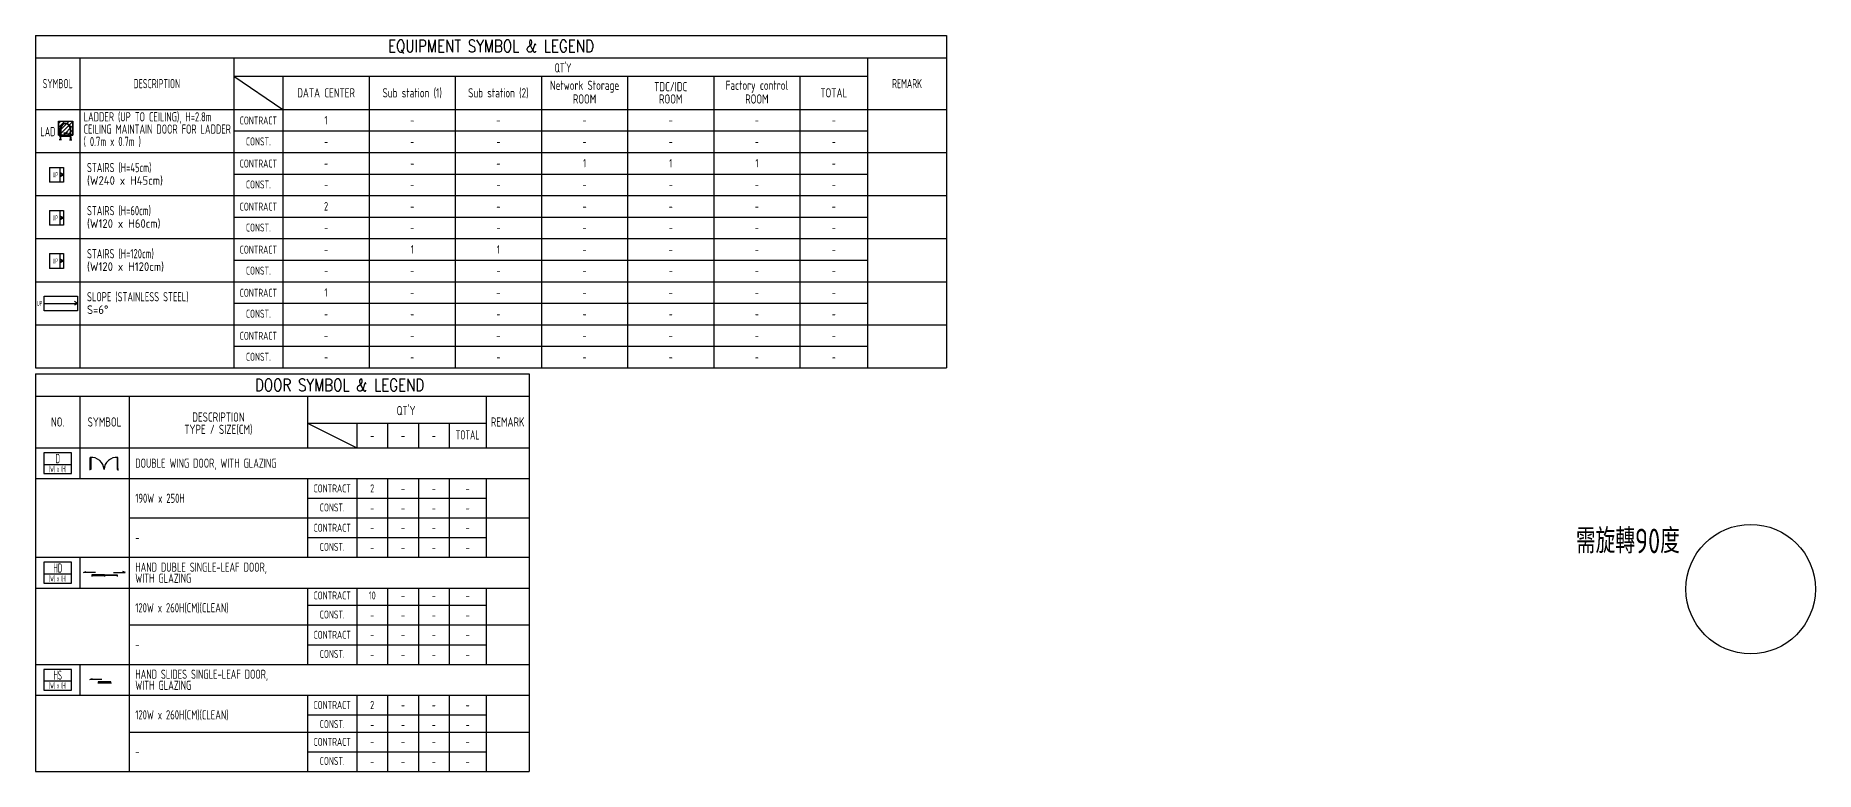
# Model space of a CAD drawing. Extents: x -186874 to 85479, y 4933 to 73531.
# Drawn here: x -59122 to 85479, y 5665 to 65465 of the extents above; entities that cross this region are included whole.
import ezdxf
from ezdxf.enums import TextEntityAlignment as Align

# ---------------------------------------------------------------- set-up
doc = ezdxf.new("R2010")
doc.units = 0
doc.header["$LTSCALE"] = 5
for name, color, linetype in [('A-CR-TT2', 1, 'Continuous'), ('A-DOOR', 160, 'Continuous'), ('A-Room-ST', 170, 'Continuous'), ('DOOR-TXT_B', 3, 'Continuous'), ('Lad-Door', 1, 'Continuous'), ('NOTEFORM', 5, 'Continuous'), ('NOTEFORM-1', 2, 'Continuous'), ('NOTETEXT', 4, 'Continuous'), ('NOTETEXT-Const.', 4, 'Continuous'), ('NOTETEXT-RFP', 1, 'Continuous')]:
    doc.layers.add(name, color=color, linetype=linetype)
doc.styles.add('AA-TXT', font='isocp.shx', dxfattribs={"width": 0.8, "bigfont": 'chineset.shx'})
doc.styles.add('CUP- L20$0$aa-txt', font='isocp.shx', dxfattribs={"bigfont": 'chineset'})
doc.styles.add('ROMAND', font='romand.shx', dxfattribs={"height": 5, "bigfont": 'chineset.shx'})

# ---------------------------------------------------------------- blocks, each defined once
blk = doc.blocks.new('LAD-1')
at = {"layer": 'Lad-Door'}
h = blk.add_hatch(dxfattribs=at)
h.set_pattern_fill('ANSI31', color=256, scale=5, angle=90, style=0)
h.set_pattern_definition([(135, (-12160, -3829.884), (-11.22532, -11.22532), [])])
h.paths.add_polyline_path([(-101.3, -37.9), (-101.3, 38.5), (-25.8, 38.5), (-25.8, -37.9)])
at = {"color": 0}
for p, q in [((-86.2, 1.7), (-90, 1.7)), ((-79.5, 17.4), (-82.2, 20.1)), ((-77.4, 19.5), (-80.1, 22.2)), ((-16.8, 29.8), (-60.2, 29.8)), ((-60.2, 26), (-16.8, 26)), ((-56.1, 26), (-56.1, 29.8)), ((-53.1, 26), (-53.1, 29.8)), ((-41.8, 26), (-41.8, 29.8)), ((-41.8, 26), (-41.8, 29.8)), ((-38.8, 26), (-38.8, 29.8)), ((-24.8, 26), (-24.8, 29.8)), ((-24.8, 29.8), (-16.8, 26)), ((-16.8, 29.8), (-24.8, 26)), ((-20.5, 26), (-20.5, -26)), ((-18, 26), (-18, -26)), ((-16.8, 26), (-16.8, 29.8)), ((-16.8, 29.3), (-0.6, 29.3)), ((-16.8, 26.3), (-0.6, 26.3)), ((-0.6, 34.5), (0, 34.5)), ((-0.6, 21.5), (-0.6, 34.5)), ((-0.6, 25.5), (-0.6, 30.5)), ((-0.6, 21.5), (0, 21.5)), ((0, 21.5), (0, 34.5)), ((-86.2, -1.3), (-90, -1.3)), ((-79.8, -17.1), (-82.5, -19.8)), ((-77.7, -19.3), (-80.4, -22)), ((-60.2, -26), (-16.8, -26)), ((-20.5, -29.8), (-60.2, -29.8)), ((-58.2, -29.8), (-16.8, -29.8)), ((-56.1, -26), (-56.1, -29.8)), ((-53.1, -26), (-53.1, -29.8)), ((-41.8, -26), (-41.8, -29.8)), ((-41.8, -26), (-41.8, -29.8)), ((-38.8, -26), (-38.8, -29.8)), ((-24.8, -29.8), (-24.8, -26)), ((-24.8, -26), (-16.8, -29.8)), ((-16.8, -26), (-24.8, -29.8)), ((-16.8, -29.8), (-16.8, -26)), ((-16.8, -26.3), (-0.6, -26.3)), ((-16.8, -29.3), (-0.6, -29.3)), ((-0.6, -21.5), (0, -21.5)), ((-0.6, -21.5), (-0.6, -34.5)), ((-0.6, -25.5), (-0.6, -30.5)), ((-0.6, -34.5), (0, -34.5)), ((0, -21.5), (0, -34.5))]:
    blk.add_line(p, q, dxfattribs=at)
for radius in [29.8, 26]:
    blk.add_arc((-60.2, 0), radius, 90, 270, dxfattribs=at)
at = {"layer": 'Lad-Door'}
for p, q in [((-101.8, -38.4), (-101.8, 39)), ((-101.8, 39), (-25.3, 39)), ((-101.8, 19.8), (-101.8, 29.8)), ((-101.8, 29.8), (-101, 29.8)), ((-101.8, 24.8), (-101, 24.8)), ((-101.8, 19.8), (-101, 19.8)), ((-101, 19.8), (-101, 29.8)), ((-38.4, -9.7), (-38.4, 10.3)), ((-38.4, 10.3), (-36.4, 10.3)), ((-38.4, 0.3), (-36.4, 0.3)), ((-36.4, -9.7), (-36.4, 10.3)), ((-25.3, -38.4), (-25.3, 39)), ((-101.8, -33.2), (-101.8, -23.2)), ((-101.8, -23.2), (-101, -23.2)), ((-101.8, -28.2), (-101, -28.2)), ((-101.8, -33.2), (-101, -33.2)), ((-101.8, -38.4), (-25.3, -38.4)), ((-101, -33.2), (-101, -23.2)), ((-38.4, -9.7), (-36.4, -9.7))]:
    blk.add_line(p, q, dxfattribs=at)
blk.add_lwpolyline([(-101.3, -37.9), (-101.3, 38.5), (-25.8, 38.5), (-25.8, -37.9)], close=True, dxfattribs=at)
blk = doc.blocks.new('DOOR-MARK')
for p, q in [((2.95, 2.5), (-3.05, 2.5)), ((-3.05, 2.5), (-3.05, 0)), ((-3.05, 0), (-3.05, -2)), ((2.95, 0), (2.95, 2.5)), ((2.95, -2), (2.95, 0)), ((-3.05, -2), (2.95, -2))]:
    blk.add_line(p, q)
at = {"color": 2}
blk.add_line((-3.05, 0), (2.95, 0), dxfattribs=at)
at = {"style": 'AA-TXT', "width": 0.5}
blk.add_attdef('NO.', text='', height=2, dxfattribs=at).set_placement((0, 1.25), align=Align.MIDDLE)
at = {"color": 1, "style": 'AA-TXT', "width": 0.45}
blk.add_attdef('120+180x300', text='', height=1.25, dxfattribs=at).set_placement((0, -1), align=Align.MIDDLE)
blk = doc.blocks.new('CUP- L20')
at = {"layer": 'DEFPOINTS'}
blk.add_circle((80219, 20481), 5259, dxfattribs=at)
at = {"layer": 'DEFPOINTS', "style": 'CUP- L20$0$aa-txt', "width": 0.8}
blk.add_text('需旋轉90度', height=2000, dxfattribs=at).set_placement((70244, 24501), align=Align.MIDDLE)

msp = doc.modelspace()

# ---------------------------------------------------------------- linework, layer by layer
at = {"layer": 'A-CR-TT2'}
for p, q in [((-57157, 54148), (-56857, 54148)), ((-56857, 54148), (-57117, 54298)), ((-56857, 54148), (-57117, 53998)), ((-57157, 50648), (-56857, 50648)), ((-56857, 50648), (-57117, 50798)), ((-56857, 50648), (-57117, 50498)), ((-57157, 47148), (-56857, 47148)), ((-56857, 47148), (-57117, 47298)), ((-56857, 47148), (-57117, 46998)), ((-55709, 43695), (-55969, 43845))]:
    msp.add_line(p, q, dxfattribs=at)
at = {"layer": 'A-CR-TT2', "flags": 128}
msp.add_lwpolyline([(-58436, 43695), (-55709, 43695), (-55969, 43545)], dxfattribs=at)
at = {"layer": 'A-DOOR'}
for p, q in [((-55222, 21833), (-55014, 21913)), ((-54249, 21833), (-55204, 21833)), ((-52795, 21833), (-51840, 21833)), ((-51822, 21833), (-52030, 21913)), ((-54549, 21577), (-54549, 21508)), ((-53522, 21577), (-53522, 21508)), ((-52495, 21577), (-52495, 21508)), ((-54709, 13133), (-54501, 13213)), ((-53735, 13133), (-54691, 13133)), ((-54035, 12877), (-54035, 12808)), ((-53009, 12877), (-53009, 12808))]:
    msp.add_line(p, q, dxfattribs=at)
for points in [[(-54678, 31187), (-54635, 31187), (-54635, 30202), (-54678, 30202)], [(-52445, 31187), (-52489, 31187), (-52489, 30202), (-52445, 30202)], [(-53522, 21577), (-53522, 21649), (-54549, 21649), (-54549, 21577)], [(-53522, 21577), (-53522, 21649), (-52495, 21649), (-52495, 21577)], [(-53009, 12877), (-53009, 12949), (-54035, 12949), (-54035, 12877)]]:
    msp.add_lwpolyline(points, close=True, dxfattribs=at)
for points in [[(-54735, 30224), (-54735, 30241), (-54700, 30241), (-54700, 30224), (-54678, 30224), (-54678, 30180), (-54700, 30180), (-54700, 30162), (-54735, 30162), (-54735, 30180)], [(-52388, 30224), (-52388, 30241), (-52423, 30241), (-52423, 30224), (-52445, 30224), (-52445, 30180), (-52423, 30180), (-52423, 30162), (-52388, 30162), (-52388, 30180)]]:
    msp.add_lwpolyline(points, dxfattribs=at)
for centre, start, end in [((-54595, 30156), 2.5197, 94.62887), ((-52528, 30156), 85.37113, 177.4803)]:
    msp.add_arc(centre, 1034, start, end, dxfattribs=at)
at = {"layer": 'A-Room-ST'}
for p, q in [((-57982, 54748), (-56857, 54748)), ((-56857, 53548), (-57982, 53548)), ((-57957, 53548), (-57957, 54748)), ((-57157, 54748), (-57157, 53548)), ((-56857, 54748), (-56857, 53548)), ((-57982, 51248), (-56857, 51248)), ((-57957, 50048), (-57957, 51248)), ((-57157, 51248), (-57157, 50048)), ((-56857, 51248), (-56857, 50048)), ((-56857, 50048), (-57982, 50048)), ((-57982, 47748), (-56857, 47748)), ((-57957, 46548), (-57957, 47748)), ((-57157, 47748), (-57157, 46548)), ((-56857, 47748), (-56857, 46548)), ((-56857, 46548), (-57982, 46548))]:
    msp.add_line(p, q, dxfattribs=at)
at = {"layer": 'A-Room-ST', "flags": 128}
msp.add_lwpolyline([(-58436, 43095), (-58436, 44295), (-55709, 44295), (-55709, 43095)], close=True, dxfattribs=at)
at = {"layer": 'NOTEFORM'}
for p, q in [((-59122, 65465), (-59122, 38465)), ((-59122, 65465), (14878, 65465)), ((14878, 65465), (14878, 38465)), ((-59122, 63665), (14878, 63665)), ((-55522, 63665), (-55522, 38465)), ((-43022, 63665), (-43022, 38465)), ((8478, 63665), (8478, 38465)), ((-43022, 62165), (8478, 62165)), ((-39022, 62165), (-39022, 38465)), ((-32022, 62165), (-32022, 38465)), ((-25022, 62165), (-25022, 38465)), ((-18022, 62165), (-18022, 38465)), ((-11022, 62165), (-11022, 38465)), ((-4022, 62165), (-4022, 38465)), ((2978, 62165), (2978, 38465)), ((-59122, 59465), (14878, 59465)), ((-59122, 38465), (14878, 38465)), ((-59122, 37965), (-59122, 5665)), ((-59122, 37965), (-19022, 37965)), ((-19022, 37965), (-19022, 5665)), ((-59122, 36165), (-19022, 36165)), ((-55522, 36165), (-55522, 29465)), ((-51522, 36165), (-51522, 5665)), ((-37022, 36165), (-37022, 31965)), ((-22522, 36165), (-22522, 31965)), ((-37022, 33965), (-22522, 33965)), ((-33022, 33965), (-33022, 31965)), ((-30522, 33965), (-30522, 31965)), ((-28022, 33965), (-28022, 31965)), ((-25522, 33965), (-25522, 31965)), ((-59122, 31965), (-19022, 31965)), ((-59122, 29465), (-19022, 29465)), ((-37022, 29465), (-37022, 23065)), ((-33022, 29465), (-33022, 23065)), ((-30522, 29465), (-30522, 23065)), ((-28022, 29465), (-28022, 23065)), ((-25522, 29465), (-25522, 23065)), ((-22522, 29465), (-22522, 23065)), ((-59122, 23065), (-19022, 23065)), ((-55522, 23065), (-55522, 20565)), ((-59122, 20565), (-19022, 20565)), ((-37022, 20565), (-37022, 14365)), ((-33022, 20565), (-33022, 14365)), ((-30522, 20565), (-30522, 14365)), ((-28022, 20565), (-28022, 14365)), ((-25522, 20565), (-25522, 14365)), ((-22522, 20565), (-22522, 14365)), ((-59122, 14365), (-19022, 14365)), ((-55522, 14365), (-55522, 11865)), ((-59122, 11865), (-19022, 11865)), ((-37022, 11865), (-37022, 5665)), ((-33022, 11865), (-33022, 5665)), ((-30522, 11865), (-30522, 5665)), ((-28022, 11865), (-28022, 5665)), ((-25522, 11865), (-25522, 5665)), ((-22522, 11865), (-22522, 5665)), ((-59122, 5665), (-19022, 5665))]:
    msp.add_line(p, q, dxfattribs=at)
at = {"layer": 'NOTEFORM-1'}
for p, q in [((-43022, 62165), (-39022, 59465)), ((-43022, 57715), (8478, 57715)), ((-43022, 54215), (8478, 54215)), ((-43022, 50715), (8478, 50715)), ((-43022, 47215), (8478, 47215)), ((-43022, 43715), (8478, 43715)), ((-43022, 40215), (8478, 40215)), ((-37022, 33965), (-33022, 31965)), ((-37022, 27865), (-22522, 27865)), ((-37022, 24665), (-22522, 24665)), ((-37022, 19165), (-22522, 19165)), ((-37022, 15965), (-22522, 15965)), ((-37022, 10265), (-22522, 10265)), ((-37022, 7265), (-22522, 7265))]:
    msp.add_line(p, q, dxfattribs=at)
at = {"layer": 'NOTEFORM-1', "color": 4}
for p, q in [((-59122, 55965), (14878, 55965)), ((-59122, 52465), (14878, 52465)), ((-59122, 48965), (14878, 48965)), ((-59122, 45465), (14878, 45465)), ((-59122, 41965), (14878, 41965)), ((-51522, 26265), (-19022, 26265)), ((-51522, 17565), (-19022, 17565)), ((-51522, 8865), (-19022, 8865))]:
    msp.add_line(p, q, dxfattribs=at)

# ---------------------------------------------------------------- block references
msp.add_blockref('CUP- L20', (0, 0))
at = {"layer": 'NOTETEXT', "color": 170, "xscale": 15, "yscale": 15, "zscale": 15, "rotation": 270}
msp.add_blockref('LAD-1', (-56695, 56992), dxfattribs=at)
at = {"layer": 'NOTETEXT'}
ref = msp.add_blockref('DOOR-MARK', (-57322, 30621), dxfattribs=dict(at, xscale=375, yscale=375, zscale=375))
ref.add_attrib('SIZE', '(W) x (H)', dxfattribs={"layer": 'DOOR-TXT_B', "color": 1, "height": 468.8, "style": 'AA-TXT', "width": 0.5}).set_placement((-57322, 30246), align=Align.MIDDLE)
ref.add_attrib('NO.', 'D', dxfattribs={"layer": 'DOOR-TXT_B', "height": 750, "style": 'AA-TXT', "width": 0.5}).set_placement((-57322, 31090), align=Align.MIDDLE)
ref = msp.add_blockref('DOOR-MARK', (-57322, 21721), dxfattribs=dict(at, xscale=375, yscale=375, zscale=375))
ref.add_attrib('SIZE', '(W) x (H)', dxfattribs={"layer": 'DOOR-TXT_B', "color": 1, "height": 468.8, "style": 'AA-TXT', "width": 0.5}).set_placement((-57322, 21346), align=Align.MIDDLE)
ref.add_attrib('NO.', 'HD', dxfattribs={"layer": 'DOOR-TXT_B', "height": 750, "style": 'AA-TXT', "width": 0.5}).set_placement((-57322, 22190), align=Align.MIDDLE)
ref = msp.add_blockref('DOOR-MARK', (-57322, 13021), dxfattribs=dict(at, xscale=375, yscale=375, zscale=375))
ref.add_attrib('SIZE', '(W) x (H)', dxfattribs={"layer": 'DOOR-TXT_B', "color": 1, "height": 468.8, "style": 'AA-TXT', "width": 0.5}).set_placement((-57322, 12646), align=Align.MIDDLE)
ref.add_attrib('NO.', 'HS', dxfattribs={"layer": 'DOOR-TXT_B', "height": 750, "style": 'AA-TXT', "width": 0.5}).set_placement((-57322, 13490), align=Align.MIDDLE)

# ---------------------------------------------------------------- texts
at = {"layer": 'A-CR-TT2', "style": 'AA-TXT', "width": 0.6}
for p in [(-57520, 54148), (-57520, 50648), (-57520, 47148), (-58800, 43695)]:
    msp.add_text('UP', height=400, dxfattribs=at).set_placement(p, align=Align.MIDDLE)
at = {"layer": 'NOTETEXT'}
for s, height, style, width, p in [('EQUIPMENT SYMBOL & LEGEND', 1000, 'ROMAND', 0.8, (-22122, 64565)), ("QT'Y", 750, 'AA-TXT', 0.6, (-16272, 62915)), ('SYMBOL', 750, 'AA-TXT', 0.6, (-57322, 61565)), ('DESCRIPTION', 750, 'AA-TXT', 0.6, (-49272, 61565)), ('DATA CENTER', 750, 'AA-TXT', 0.8, (-35522, 60815)), ('Sub station (1)', 750, 'AA-TXT', 0.8, (-28522, 60815)), ('Sub station (2)', 750, 'AA-TXT', 0.8, (-21522, 60815)), ('Network Storage', 750, 'AA-TXT', 0.8, (-14522, 61315)), ('TDC/IDC', 750, 'AA-TXT', 0.8, (-7522, 61315)), ('Factory control', 750, 'AA-TXT', 0.8, (-522, 61315)), ('TOTAL', 750, 'AA-TXT', 0.8, (5728, 60815)), ('REMARK', 750, 'AA-TXT', 0.6, (11678, 61565)), ('ROOM', 750, 'AA-TXT', 0.8, (-14522, 60315)), ('ROOM', 750, 'AA-TXT', 0.8, (-7522, 60315)), ('ROOM', 750, 'AA-TXT', 0.8, (-522, 60315)), ('CONTRACT', 650, 'AA-TXT', 0.65, (-41022, 58565)), ('CONST.', 650, 'AA-TXT', 0.65, (-41022, 56865)), ('CONTRACT', 650, 'AA-TXT', 0.65, (-41022, 55065)), ('CONST.', 650, 'AA-TXT', 0.65, (-41022, 53365)), ('CONTRACT', 650, 'AA-TXT', 0.65, (-41022, 51565)), ('CONST.', 650, 'AA-TXT', 0.65, (-41022, 49865)), ('CONTRACT', 650, 'AA-TXT', 0.65, (-41022, 48065)), ('CONST.', 650, 'AA-TXT', 0.65, (-41022, 46365)), ('CONTRACT', 650, 'AA-TXT', 0.65, (-41022, 44565)), ('CONST.', 650, 'AA-TXT', 0.65, (-41022, 42865)), ('CONTRACT', 650, 'AA-TXT', 0.65, (-41022, 41065)), ('CONST.', 650, 'AA-TXT', 0.65, (-41022, 39365)), ('DOOR SYMBOL & LEGEND', 1000, 'ROMAND', 0.8, (-34422, 37065)), ('DESCRIPTION', 750, 'AA-TXT', 0.8, (-44272, 34465)), ("QT'Y", 750, 'AA-TXT', 0.8, (-29022, 35065)), ('NO.', 750, 'AA-TXT', 0.8, (-57322, 34065)), ('SYMBOL', 750, 'AA-TXT', 0.8, (-53522, 34065)), ('TYPE / SIZE(CM)', 750, 'AA-TXT', 0.8, (-44272, 33465)), ('TOTAL', 750, 'AA-TXT', 0.6, (-24022, 33015)), ('REMARK', 750, 'AA-TXT', 0.8, (-20772, 34065)), ('-', 800, 'AA-TXT', 0.7, (-31772, 32965)), ('-', 800, 'AA-TXT', 0.7, (-29272, 32965)), ('-', 750, 'AA-TXT', 0.6, (-26772, 32965)), ('CONTRACT', 650, 'AA-TXT', 0.65, (-35022, 28665)), ('CONST.', 650, 'AA-TXT', 0.65, (-35022, 27115)), ('CONTRACT', 650, 'AA-TXT', 0.65, (-35022, 25465)), ('CONST.', 650, 'AA-TXT', 0.65, (-35022, 23915)), ('CONTRACT', 650, 'AA-TXT', 0.65, (-35022, 19965)), ('CONST.', 650, 'AA-TXT', 0.65, (-35022, 18415)), ('CONTRACT', 650, 'AA-TXT', 0.65, (-35022, 16765)), ('CONST.', 650, 'AA-TXT', 0.65, (-35022, 15215)), ('CONTRACT', 650, 'AA-TXT', 0.65, (-35022, 11065)), ('CONST.', 650, 'AA-TXT', 0.65, (-35022, 9515)), ('CONTRACT', 650, 'AA-TXT', 0.65, (-35022, 8065)), ('CONST.', 650, 'AA-TXT', 0.65, (-35022, 6515))]:
    msp.add_text(s, height=height, dxfattribs=dict(at, style=style, width=width)).set_placement(p, align=Align.MIDDLE)
at = {"layer": 'NOTETEXT', "style": 'AA-TXT', "width": 0.75}
for s, p in [('LADDER (UP TO CEILING), H=2.8m', (-55222, 58865)), ('CEILING MAINTAIN DOOR FOR LADDER', (-55222, 57865)), ('( 0.7m x 0.7m )', (-55222, 56865)), ('STAIRS (H=45cm)', (-54946, 54740)), ('STAIRS (H=60cm)', (-54946, 51240)), ('STAIRS (H=120cm)', (-54946, 47740)), ('SLOPE (STAINLESS STEEL)', (-54946, 44240)), ('DOUBLE WING DOOR, WITH GLAZING', (-51022, 30715)), ('190W x 250H', (-51022, 27865)), ('-', (-51022, 24665)), ('WITH GLAZING', (-51022, 21365)), ('HAND DUBLE SINGLE-LEAF DOOR,', (-51022, 22265)), ('120W x 260H(CM)(CLEAN)', (-51022, 18965)), ('-', (-51022, 15965)), ('WITH GLAZING', (-51022, 12665)), ('HAND SLIDES SINGLE-LEAF DOOR,', (-51022, 13565)), ('120W x 260H(CM)(CLEAN)', (-51022, 10265)), ('-', (-51022, 7265))]:
    msp.add_text(s, height=750, dxfattribs=at).set_placement(p, align=Align.MIDDLE_LEFT)
at = {"layer": 'NOTETEXT', "style": 'AA-TXT', "width": 0.7}
msp.add_text('LAD', height=750, dxfattribs=at).set_placement((-58121, 57661), align=Align.MIDDLE_CENTER)
at = {"layer": 'NOTETEXT', "style": 'AA-TXT'}
for s, p in [('(W240 x H45cm)', (-54946, 53690)), ('(W120 x H60cm)', (-54946, 50190)), ('(W120 x H120cm)', (-54946, 46690)), ('S=6°', (-54946, 43190))]:
    msp.add_text(s, height=700, dxfattribs=at).set_placement(p, align=Align.MIDDLE_LEFT)
at = {"layer": 'NOTETEXT-Const.', "style": 'AA-TXT'}
for width, p in [(0.65, (-35522, 56840)), (0.65, (-28522, 56840)), (0.65, (-21522, 56840)), (0.65, (-14522, 56840)), (0.65, (-7522, 56840)), (0.65, (-522, 56840)), (0.65, (5728, 56840)), (0.65, (-35522, 53340)), (0.65, (-28522, 53340)), (0.65, (-21522, 53340)), (0.65, (-14522, 53340)), (0.65, (-7522, 53340)), (0.65, (-522, 53340)), (0.65, (5728, 53340)), (0.65, (-35522, 49840)), (0.65, (-28522, 49840)), (0.65, (-21522, 49840)), (0.65, (-14522, 49840)), (0.65, (-7522, 49840)), (0.65, (-522, 49840)), (0.65, (5728, 49840)), (0.65, (-35522, 46340)), (0.65, (-28522, 46340)), (0.65, (-21522, 46340)), (0.65, (-14522, 46340)), (0.65, (-7522, 46340)), (0.65, (-522, 46340)), (0.65, (5728, 46340)), (0.65, (-35522, 42840)), (0.65, (-28522, 42840)), (0.65, (-21522, 42840)), (0.65, (-14522, 42840)), (0.65, (-7522, 42840)), (0.65, (-522, 42840)), (0.65, (5728, 42840)), (0.65, (-35522, 39340)), (0.65, (-28522, 39340)), (0.65, (-21522, 39340)), (0.65, (-14522, 39340)), (0.65, (-7522, 39340)), (0.65, (-522, 39340)), (0.65, (5728, 39340)), (0.7, (-31772, 27065)), (0.7, (-29272, 27065)), (0.7, (-26772, 27065)), (0.7, (-24022, 27065)), (0.7, (-31772, 23865)), (0.7, (-29272, 23865)), (0.7, (-26772, 23865)), (0.7, (-24022, 23865)), (0.7, (-31772, 18365)), (0.7, (-29272, 18365)), (0.7, (-26772, 18365)), (0.7, (-24022, 18365)), (0.7, (-31772, 15165)), (0.7, (-29272, 15165)), (0.7, (-26772, 15165)), (0.7, (-24022, 15165)), (0.7, (-31772, 9465)), (0.7, (-29272, 9465)), (0.7, (-26772, 9465)), (0.7, (-24022, 9465)), (0.7, (-31772, 6465)), (0.7, (-29272, 6465)), (0.7, (-26772, 6465)), (0.7, (-24022, 6465))]:
    msp.add_text('-', height=650, dxfattribs=dict(at, width=width)).set_placement(p, align=Align.MIDDLE)
at = {"layer": 'NOTETEXT-RFP', "style": 'AA-TXT'}
for s, height, width, p in [('1', 684, 0.65, (-35522, 58590)), ('-', 684, 0.65, (-28522, 58590)), ('-', 684, 0.65, (-21522, 58590)), ('-', 684, 0.65, (-14522, 58590)), ('-', 684, 0.65, (-7522, 58590)), ('-', 684, 0.65, (-522, 58590)), ('-', 684, 0.65, (5728, 58590)), ('-', 684, 0.65, (-35522, 55090)), ('-', 684, 0.65, (-28522, 55090)), ('-', 684, 0.65, (-21522, 55090)), ('1', 684, 0.65, (-14522, 55090)), ('1', 684, 0.65, (-7522, 55090)), ('1', 684, 0.65, (-522, 55090)), ('-', 684, 0.65, (5728, 55090)), ('2', 684, 0.65, (-35522, 51590)), ('-', 684, 0.65, (-28522, 51590)), ('-', 684, 0.65, (-21522, 51590)), ('-', 684, 0.65, (-14522, 51590)), ('-', 684, 0.65, (-7522, 51590)), ('-', 684, 0.65, (-522, 51590)), ('-', 684, 0.65, (5728, 51590)), ('-', 684, 0.65, (-35522, 48090)), ('1', 684, 0.65, (-28522, 48090)), ('1', 684, 0.65, (-21522, 48090)), ('-', 684, 0.65, (-14522, 48090)), ('-', 684, 0.65, (-7522, 48090)), ('-', 684, 0.65, (-522, 48090)), ('-', 684, 0.65, (5728, 48090)), ('1', 684, 0.65, (-35522, 44590)), ('-', 684, 0.65, (-28522, 44590)), ('-', 684, 0.65, (-21522, 44590)), ('-', 684, 0.65, (-14522, 44590)), ('-', 684, 0.65, (-7522, 44590)), ('-', 684, 0.65, (-522, 44590)), ('-', 684, 0.65, (5728, 44590)), ('-', 684, 0.65, (-35522, 41090)), ('-', 684, 0.65, (-28522, 41090)), ('-', 684, 0.65, (-21522, 41090)), ('-', 684, 0.65, (-14522, 41090)), ('-', 684, 0.65, (-7522, 41090)), ('-', 684, 0.65, (-522, 41090)), ('-', 684, 0.65, (5728, 41090)), ('2', 650, 0.7, (-31772, 28665)), ('-', 650, 0.7, (-29272, 28665)), ('-', 650, 0.7, (-26772, 28665)), ('-', 650, 0.7, (-24022, 28665)), ('-', 650, 0.7, (-31772, 25465)), ('-', 650, 0.7, (-29272, 25465)), ('-', 650, 0.7, (-26772, 25465)), ('-', 650, 0.7, (-24022, 25465)), ('10', 650, 0.7, (-31772, 19965)), ('-', 650, 0.7, (-29272, 19965)), ('-', 650, 0.7, (-26772, 19965)), ('-', 650, 0.7, (-24022, 19965)), ('-', 650, 0.7, (-31772, 16765)), ('-', 650, 0.7, (-29272, 16765)), ('-', 650, 0.7, (-26772, 16765)), ('-', 650, 0.7, (-24022, 16765)), ('2', 650, 0.7, (-31772, 11065)), ('-', 650, 0.7, (-29272, 11065)), ('-', 650, 0.7, (-26772, 11065)), ('-', 650, 0.7, (-24022, 11065)), ('-', 650, 0.7, (-31772, 8065)), ('-', 650, 0.7, (-29272, 8065)), ('-', 650, 0.7, (-26772, 8065)), ('-', 650, 0.7, (-24022, 8065))]:
    msp.add_text(s, height=height, dxfattribs=dict(at, width=width)).set_placement(p, align=Align.MIDDLE)

doc.saveas('drawing.dxf')
